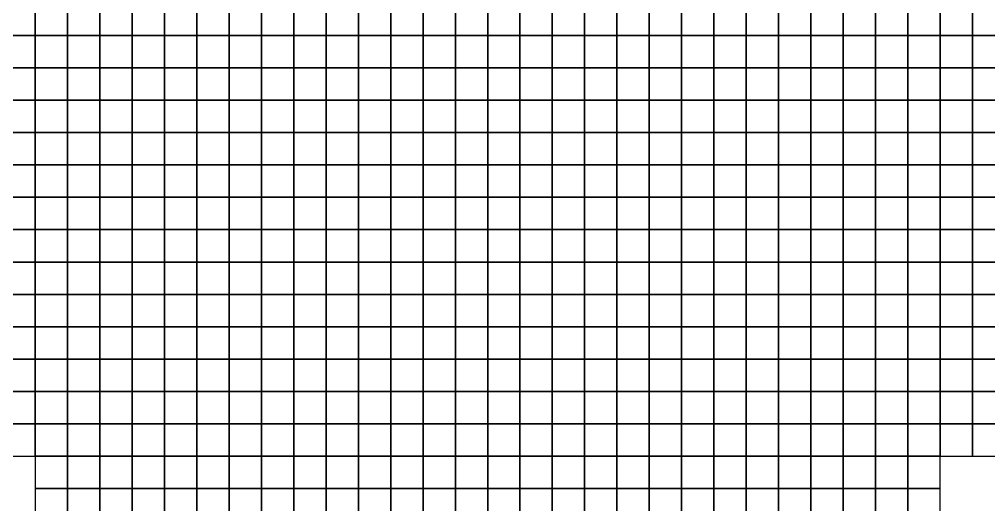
# Model space of a CAD drawing. Extents: x -2.8 to 74.5, y -0.2 to 18.4.
# Drawn here: x 18.07 to 24.07, y 5.9 to 8.9 of the extents above; entities that cross this region are included whole.
import ezdxf

# ---------------------------------------------------------------- set-up
doc = ezdxf.new("R2010")
doc.units = 0
doc.header["$MEASUREMENT"] = 0
doc.layers.add('layer_elements', color=7, linetype='Continuous')

msp = doc.modelspace()

# ---------------------------------------------------------------- linework, layer by layer
at = {"layer": 'layer_elements', "color": 171, "true_color": 0x8080ff}
for points in [[(17.97, 8.8), (18.17, 8.8), (18.17, 9), (17.97, 9)], [(18.17, 8.8), (18.37, 8.8), (18.37, 9), (18.17, 9)], [(18.37, 8.8), (18.57, 8.8), (18.57, 9), (18.37, 9)], [(18.57, 8.8), (18.77, 8.8), (18.77, 9), (18.57, 9)], [(18.77, 8.8), (18.97, 8.8), (18.97, 9), (18.77, 9)], [(18.97, 8.8), (19.17, 8.8), (19.17, 9), (18.97, 9)], [(19.17, 8.8), (19.37, 8.8), (19.37, 9), (19.17, 9)], [(19.37, 8.8), (19.57, 8.8), (19.57, 9), (19.37, 9)], [(19.57, 8.8), (19.77, 8.8), (19.77, 9), (19.57, 9)], [(19.77, 8.8), (19.97, 8.8), (19.97, 9), (19.77, 9)], [(19.97, 8.8), (20.17, 8.8), (20.17, 9), (19.97, 9)], [(20.17, 8.8), (20.37, 8.8), (20.37, 9), (20.17, 9)], [(20.37, 8.8), (20.57, 8.8), (20.57, 9), (20.37, 9)], [(20.57, 8.8), (20.77, 8.8), (20.77, 9), (20.57, 9)], [(20.77, 8.8), (20.97, 8.8), (20.97, 9), (20.77, 9)], [(20.97, 8.8), (21.17, 8.8), (21.17, 9), (20.97, 9)], [(21.17, 8.8), (21.37, 8.8), (21.37, 9), (21.17, 9)], [(21.37, 8.8), (21.57, 8.8), (21.57, 9), (21.37, 9)], [(21.57, 8.8), (21.77, 8.8), (21.77, 9), (21.57, 9)], [(21.77, 8.8), (21.97, 8.8), (21.97, 9), (21.77, 9)], [(21.97, 8.8), (22.17, 8.8), (22.17, 9), (21.97, 9)], [(22.17, 8.8), (22.37, 8.8), (22.37, 9), (22.17, 9)], [(22.37, 8.8), (22.57, 8.8), (22.57, 9), (22.37, 9)], [(22.57, 8.8), (22.77, 8.8), (22.77, 9), (22.57, 9)], [(22.77, 8.8), (22.97, 8.8), (22.97, 9), (22.77, 9)], [(22.97, 8.8), (23.17, 8.8), (23.17, 9), (22.97, 9)], [(23.17, 8.8), (23.37, 8.8), (23.37, 9), (23.17, 9)], [(23.37, 8.8), (23.57, 8.8), (23.57, 9), (23.37, 9)], [(23.57, 8.8), (23.77, 8.8), (23.77, 9), (23.57, 9)], [(23.77, 8.8), (23.97, 8.8), (23.97, 9), (23.77, 9)], [(23.97, 8.8), (24.17, 8.8), (24.17, 9), (23.97, 9)], [(17.97, 8.6), (18.17, 8.6), (18.17, 8.8), (17.97, 8.8)], [(18.17, 8.6), (18.37, 8.6), (18.37, 8.8), (18.17, 8.8)], [(18.37, 8.6), (18.57, 8.6), (18.57, 8.8), (18.37, 8.8)], [(18.57, 8.6), (18.77, 8.6), (18.77, 8.8), (18.57, 8.8)], [(18.77, 8.6), (18.97, 8.6), (18.97, 8.8), (18.77, 8.8)], [(18.97, 8.6), (19.17, 8.6), (19.17, 8.8), (18.97, 8.8)], [(19.17, 8.6), (19.37, 8.6), (19.37, 8.8), (19.17, 8.8)], [(19.37, 8.6), (19.57, 8.6), (19.57, 8.8), (19.37, 8.8)], [(19.57, 8.6), (19.77, 8.6), (19.77, 8.8), (19.57, 8.8)], [(19.77, 8.6), (19.97, 8.6), (19.97, 8.8), (19.77, 8.8)], [(19.97, 8.6), (20.17, 8.6), (20.17, 8.8), (19.97, 8.8)], [(20.17, 8.6), (20.37, 8.6), (20.37, 8.8), (20.17, 8.8)], [(20.37, 8.6), (20.57, 8.6), (20.57, 8.8), (20.37, 8.8)], [(20.57, 8.6), (20.77, 8.6), (20.77, 8.8), (20.57, 8.8)], [(20.77, 8.6), (20.97, 8.6), (20.97, 8.8), (20.77, 8.8)], [(20.97, 8.6), (21.17, 8.6), (21.17, 8.8), (20.97, 8.8)], [(21.17, 8.6), (21.37, 8.6), (21.37, 8.8), (21.17, 8.8)], [(21.37, 8.6), (21.57, 8.6), (21.57, 8.8), (21.37, 8.8)], [(21.57, 8.6), (21.77, 8.6), (21.77, 8.8), (21.57, 8.8)], [(21.77, 8.6), (21.97, 8.6), (21.97, 8.8), (21.77, 8.8)], [(21.97, 8.6), (22.17, 8.6), (22.17, 8.8), (21.97, 8.8)], [(22.17, 8.6), (22.37, 8.6), (22.37, 8.8), (22.17, 8.8)], [(22.37, 8.6), (22.57, 8.6), (22.57, 8.8), (22.37, 8.8)], [(22.57, 8.6), (22.77, 8.6), (22.77, 8.8), (22.57, 8.8)], [(22.77, 8.6), (22.97, 8.6), (22.97, 8.8), (22.77, 8.8)], [(22.97, 8.6), (23.17, 8.6), (23.17, 8.8), (22.97, 8.8)], [(23.17, 8.6), (23.37, 8.6), (23.37, 8.8), (23.17, 8.8)], [(23.37, 8.6), (23.57, 8.6), (23.57, 8.8), (23.37, 8.8)], [(23.57, 8.6), (23.77, 8.6), (23.77, 8.8), (23.57, 8.8)], [(23.77, 8.6), (23.97, 8.6), (23.97, 8.8), (23.77, 8.8)], [(23.97, 8.6), (24.17, 8.6), (24.17, 8.8), (23.97, 8.8)], [(17.97, 8.4), (18.17, 8.4), (18.17, 8.6), (17.97, 8.6)], [(18.17, 8.4), (18.37, 8.4), (18.37, 8.6), (18.17, 8.6)], [(18.37, 8.4), (18.57, 8.4), (18.57, 8.6), (18.37, 8.6)], [(18.57, 8.4), (18.77, 8.4), (18.77, 8.6), (18.57, 8.6)], [(18.77, 8.4), (18.97, 8.4), (18.97, 8.6), (18.77, 8.6)], [(18.97, 8.4), (19.17, 8.4), (19.17, 8.6), (18.97, 8.6)], [(19.17, 8.4), (19.37, 8.4), (19.37, 8.6), (19.17, 8.6)], [(19.37, 8.4), (19.57, 8.4), (19.57, 8.6), (19.37, 8.6)], [(19.57, 8.4), (19.77, 8.4), (19.77, 8.6), (19.57, 8.6)], [(19.77, 8.4), (19.97, 8.4), (19.97, 8.6), (19.77, 8.6)], [(19.97, 8.4), (20.17, 8.4), (20.17, 8.6), (19.97, 8.6)], [(20.17, 8.4), (20.37, 8.4), (20.37, 8.6), (20.17, 8.6)], [(20.37, 8.4), (20.57, 8.4), (20.57, 8.6), (20.37, 8.6)], [(20.57, 8.4), (20.77, 8.4), (20.77, 8.6), (20.57, 8.6)], [(20.77, 8.4), (20.97, 8.4), (20.97, 8.6), (20.77, 8.6)], [(20.97, 8.4), (21.17, 8.4), (21.17, 8.6), (20.97, 8.6)], [(21.17, 8.4), (21.37, 8.4), (21.37, 8.6), (21.17, 8.6)], [(21.37, 8.4), (21.57, 8.4), (21.57, 8.6), (21.37, 8.6)], [(21.57, 8.4), (21.77, 8.4), (21.77, 8.6), (21.57, 8.6)], [(21.77, 8.4), (21.97, 8.4), (21.97, 8.6), (21.77, 8.6)], [(21.97, 8.4), (22.17, 8.4), (22.17, 8.6), (21.97, 8.6)], [(22.17, 8.4), (22.37, 8.4), (22.37, 8.6), (22.17, 8.6)], [(22.37, 8.4), (22.57, 8.4), (22.57, 8.6), (22.37, 8.6)], [(22.57, 8.4), (22.77, 8.4), (22.77, 8.6), (22.57, 8.6)], [(22.77, 8.4), (22.97, 8.4), (22.97, 8.6), (22.77, 8.6)], [(22.97, 8.4), (23.17, 8.4), (23.17, 8.6), (22.97, 8.6)], [(23.17, 8.4), (23.37, 8.4), (23.37, 8.6), (23.17, 8.6)], [(23.37, 8.4), (23.57, 8.4), (23.57, 8.6), (23.37, 8.6)], [(23.57, 8.4), (23.77, 8.4), (23.77, 8.6), (23.57, 8.6)], [(23.77, 8.4), (23.97, 8.4), (23.97, 8.6), (23.77, 8.6)], [(23.97, 8.4), (24.17, 8.4), (24.17, 8.6), (23.97, 8.6)], [(17.97, 8.2), (18.17, 8.2), (18.17, 8.4), (17.97, 8.4)], [(18.17, 8.2), (18.37, 8.2), (18.37, 8.4), (18.17, 8.4)], [(18.37, 8.2), (18.57, 8.2), (18.57, 8.4), (18.37, 8.4)], [(18.57, 8.2), (18.77, 8.2), (18.77, 8.4), (18.57, 8.4)], [(18.77, 8.2), (18.97, 8.2), (18.97, 8.4), (18.77, 8.4)], [(18.97, 8.2), (19.17, 8.2), (19.17, 8.4), (18.97, 8.4)], [(19.17, 8.2), (19.37, 8.2), (19.37, 8.4), (19.17, 8.4)], [(19.37, 8.2), (19.57, 8.2), (19.57, 8.4), (19.37, 8.4)], [(19.57, 8.2), (19.77, 8.2), (19.77, 8.4), (19.57, 8.4)], [(19.77, 8.2), (19.97, 8.2), (19.97, 8.4), (19.77, 8.4)], [(19.97, 8.2), (20.17, 8.2), (20.17, 8.4), (19.97, 8.4)], [(20.17, 8.2), (20.37, 8.2), (20.37, 8.4), (20.17, 8.4)], [(20.37, 8.2), (20.57, 8.2), (20.57, 8.4), (20.37, 8.4)], [(20.57, 8.2), (20.77, 8.2), (20.77, 8.4), (20.57, 8.4)], [(20.77, 8.2), (20.97, 8.2), (20.97, 8.4), (20.77, 8.4)], [(20.97, 8.2), (21.17, 8.2), (21.17, 8.4), (20.97, 8.4)], [(21.17, 8.2), (21.37, 8.2), (21.37, 8.4), (21.17, 8.4)], [(21.37, 8.2), (21.57, 8.2), (21.57, 8.4), (21.37, 8.4)], [(21.57, 8.2), (21.77, 8.2), (21.77, 8.4), (21.57, 8.4)], [(21.77, 8.2), (21.97, 8.2), (21.97, 8.4), (21.77, 8.4)], [(21.97, 8.2), (22.17, 8.2), (22.17, 8.4), (21.97, 8.4)], [(22.17, 8.2), (22.37, 8.2), (22.37, 8.4), (22.17, 8.4)], [(22.37, 8.2), (22.57, 8.2), (22.57, 8.4), (22.37, 8.4)], [(22.57, 8.2), (22.77, 8.2), (22.77, 8.4), (22.57, 8.4)], [(22.77, 8.2), (22.97, 8.2), (22.97, 8.4), (22.77, 8.4)], [(22.97, 8.2), (23.17, 8.2), (23.17, 8.4), (22.97, 8.4)], [(23.17, 8.2), (23.37, 8.2), (23.37, 8.4), (23.17, 8.4)], [(23.37, 8.2), (23.57, 8.2), (23.57, 8.4), (23.37, 8.4)], [(23.57, 8.2), (23.77, 8.2), (23.77, 8.4), (23.57, 8.4)], [(23.77, 8.2), (23.97, 8.2), (23.97, 8.4), (23.77, 8.4)], [(23.97, 8.2), (24.17, 8.2), (24.17, 8.4), (23.97, 8.4)], [(17.97, 8), (18.17, 8), (18.17, 8.2), (17.97, 8.2)], [(18.17, 8), (18.37, 8), (18.37, 8.2), (18.17, 8.2)], [(18.37, 8), (18.57, 8), (18.57, 8.2), (18.37, 8.2)], [(18.57, 8), (18.77, 8), (18.77, 8.2), (18.57, 8.2)], [(18.77, 8), (18.97, 8), (18.97, 8.2), (18.77, 8.2)], [(18.97, 8), (19.17, 8), (19.17, 8.2), (18.97, 8.2)], [(19.17, 8), (19.37, 8), (19.37, 8.2), (19.17, 8.2)], [(19.37, 8), (19.57, 8), (19.57, 8.2), (19.37, 8.2)], [(19.57, 8), (19.77, 8), (19.77, 8.2), (19.57, 8.2)], [(19.77, 8), (19.97, 8), (19.97, 8.2), (19.77, 8.2)], [(19.97, 8), (20.17, 8), (20.17, 8.2), (19.97, 8.2)], [(20.17, 8), (20.37, 8), (20.37, 8.2), (20.17, 8.2)], [(20.37, 8), (20.57, 8), (20.57, 8.2), (20.37, 8.2)], [(20.57, 8), (20.77, 8), (20.77, 8.2), (20.57, 8.2)], [(20.77, 8), (20.97, 8), (20.97, 8.2), (20.77, 8.2)], [(20.97, 8), (21.17, 8), (21.17, 8.2), (20.97, 8.2)], [(21.17, 8), (21.37, 8), (21.37, 8.2), (21.17, 8.2)], [(21.37, 8), (21.57, 8), (21.57, 8.2), (21.37, 8.2)], [(21.57, 8), (21.77, 8), (21.77, 8.2), (21.57, 8.2)], [(21.77, 8), (21.97, 8), (21.97, 8.2), (21.77, 8.2)], [(21.97, 8), (22.17, 8), (22.17, 8.2), (21.97, 8.2)], [(22.17, 8), (22.37, 8), (22.37, 8.2), (22.17, 8.2)], [(22.37, 8), (22.57, 8), (22.57, 8.2), (22.37, 8.2)], [(22.57, 8), (22.77, 8), (22.77, 8.2), (22.57, 8.2)], [(22.77, 8), (22.97, 8), (22.97, 8.2), (22.77, 8.2)], [(22.97, 8), (23.17, 8), (23.17, 8.2), (22.97, 8.2)], [(23.17, 8), (23.37, 8), (23.37, 8.2), (23.17, 8.2)], [(23.37, 8), (23.57, 8), (23.57, 8.2), (23.37, 8.2)], [(23.57, 8), (23.77, 8), (23.77, 8.2), (23.57, 8.2)], [(23.77, 8), (23.97, 8), (23.97, 8.2), (23.77, 8.2)], [(23.97, 8), (24.17, 8), (24.17, 8.2), (23.97, 8.2)], [(17.97, 7.8), (18.17, 7.8), (18.17, 8), (17.97, 8)], [(18.17, 7.8), (18.37, 7.8), (18.37, 8), (18.17, 8)], [(18.37, 7.8), (18.57, 7.8), (18.57, 8), (18.37, 8)], [(18.57, 7.8), (18.77, 7.8), (18.77, 8), (18.57, 8)], [(18.77, 7.8), (18.97, 7.8), (18.97, 8), (18.77, 8)], [(18.97, 7.8), (19.17, 7.8), (19.17, 8), (18.97, 8)], [(19.17, 7.8), (19.37, 7.8), (19.37, 8), (19.17, 8)], [(19.37, 7.8), (19.57, 7.8), (19.57, 8), (19.37, 8)], [(19.57, 7.8), (19.77, 7.8), (19.77, 8), (19.57, 8)], [(19.77, 7.8), (19.97, 7.8), (19.97, 8), (19.77, 8)], [(19.97, 7.8), (20.17, 7.8), (20.17, 8), (19.97, 8)], [(20.17, 7.8), (20.37, 7.8), (20.37, 8), (20.17, 8)], [(20.37, 7.8), (20.57, 7.8), (20.57, 8), (20.37, 8)], [(20.57, 7.8), (20.77, 7.8), (20.77, 8), (20.57, 8)], [(20.77, 7.8), (20.97, 7.8), (20.97, 8), (20.77, 8)], [(20.97, 7.8), (21.17, 7.8), (21.17, 8), (20.97, 8)], [(21.17, 7.8), (21.37, 7.8), (21.37, 8), (21.17, 8)], [(21.37, 7.8), (21.57, 7.8), (21.57, 8), (21.37, 8)], [(21.57, 7.8), (21.77, 7.8), (21.77, 8), (21.57, 8)], [(21.77, 7.8), (21.97, 7.8), (21.97, 8), (21.77, 8)], [(21.97, 7.8), (22.17, 7.8), (22.17, 8), (21.97, 8)], [(22.17, 7.8), (22.37, 7.8), (22.37, 8), (22.17, 8)], [(22.37, 7.8), (22.57, 7.8), (22.57, 8), (22.37, 8)], [(22.57, 7.8), (22.77, 7.8), (22.77, 8), (22.57, 8)], [(22.77, 7.8), (22.97, 7.8), (22.97, 8), (22.77, 8)], [(22.97, 7.8), (23.17, 7.8), (23.17, 8), (22.97, 8)], [(23.17, 7.8), (23.37, 7.8), (23.37, 8), (23.17, 8)], [(23.37, 7.8), (23.57, 7.8), (23.57, 8), (23.37, 8)], [(23.57, 7.8), (23.77, 7.8), (23.77, 8), (23.57, 8)], [(23.77, 7.8), (23.97, 7.8), (23.97, 8), (23.77, 8)], [(23.97, 7.8), (24.17, 7.8), (24.17, 8), (23.97, 8)], [(17.97, 7.6), (18.17, 7.6), (18.17, 7.8), (17.97, 7.8)], [(18.17, 7.6), (18.37, 7.6), (18.37, 7.8), (18.17, 7.8)], [(18.37, 7.6), (18.57, 7.6), (18.57, 7.8), (18.37, 7.8)], [(18.57, 7.6), (18.77, 7.6), (18.77, 7.8), (18.57, 7.8)], [(18.77, 7.6), (18.97, 7.6), (18.97, 7.8), (18.77, 7.8)], [(18.97, 7.6), (19.17, 7.6), (19.17, 7.8), (18.97, 7.8)], [(19.17, 7.6), (19.37, 7.6), (19.37, 7.8), (19.17, 7.8)], [(19.37, 7.6), (19.57, 7.6), (19.57, 7.8), (19.37, 7.8)], [(19.57, 7.6), (19.77, 7.6), (19.77, 7.8), (19.57, 7.8)], [(19.77, 7.6), (19.97, 7.6), (19.97, 7.8), (19.77, 7.8)], [(19.97, 7.6), (20.17, 7.6), (20.17, 7.8), (19.97, 7.8)], [(20.17, 7.6), (20.37, 7.6), (20.37, 7.8), (20.17, 7.8)], [(20.37, 7.6), (20.57, 7.6), (20.57, 7.8), (20.37, 7.8)], [(20.57, 7.6), (20.77, 7.6), (20.77, 7.8), (20.57, 7.8)], [(20.77, 7.6), (20.97, 7.6), (20.97, 7.8), (20.77, 7.8)], [(20.97, 7.6), (21.17, 7.6), (21.17, 7.8), (20.97, 7.8)], [(21.17, 7.6), (21.37, 7.6), (21.37, 7.8), (21.17, 7.8)], [(21.37, 7.6), (21.57, 7.6), (21.57, 7.8), (21.37, 7.8)], [(21.57, 7.6), (21.77, 7.6), (21.77, 7.8), (21.57, 7.8)], [(21.77, 7.6), (21.97, 7.6), (21.97, 7.8), (21.77, 7.8)], [(21.97, 7.6), (22.17, 7.6), (22.17, 7.8), (21.97, 7.8)], [(22.17, 7.6), (22.37, 7.6), (22.37, 7.8), (22.17, 7.8)], [(22.37, 7.6), (22.57, 7.6), (22.57, 7.8), (22.37, 7.8)], [(22.57, 7.6), (22.77, 7.6), (22.77, 7.8), (22.57, 7.8)], [(22.77, 7.6), (22.97, 7.6), (22.97, 7.8), (22.77, 7.8)], [(22.97, 7.6), (23.17, 7.6), (23.17, 7.8), (22.97, 7.8)], [(23.17, 7.6), (23.37, 7.6), (23.37, 7.8), (23.17, 7.8)], [(23.37, 7.6), (23.57, 7.6), (23.57, 7.8), (23.37, 7.8)], [(23.57, 7.6), (23.77, 7.6), (23.77, 7.8), (23.57, 7.8)], [(23.77, 7.6), (23.97, 7.6), (23.97, 7.8), (23.77, 7.8)], [(23.97, 7.6), (24.17, 7.6), (24.17, 7.8), (23.97, 7.8)], [(17.97, 7.4), (18.17, 7.4), (18.17, 7.6), (17.97, 7.6)], [(18.17, 7.4), (18.37, 7.4), (18.37, 7.6), (18.17, 7.6)], [(18.37, 7.4), (18.57, 7.4), (18.57, 7.6), (18.37, 7.6)], [(18.57, 7.4), (18.77, 7.4), (18.77, 7.6), (18.57, 7.6)], [(18.77, 7.4), (18.97, 7.4), (18.97, 7.6), (18.77, 7.6)], [(18.97, 7.4), (19.17, 7.4), (19.17, 7.6), (18.97, 7.6)], [(19.17, 7.4), (19.37, 7.4), (19.37, 7.6), (19.17, 7.6)], [(19.37, 7.4), (19.57, 7.4), (19.57, 7.6), (19.37, 7.6)], [(19.57, 7.4), (19.77, 7.4), (19.77, 7.6), (19.57, 7.6)], [(19.77, 7.4), (19.97, 7.4), (19.97, 7.6), (19.77, 7.6)], [(19.97, 7.4), (20.17, 7.4), (20.17, 7.6), (19.97, 7.6)], [(20.17, 7.4), (20.37, 7.4), (20.37, 7.6), (20.17, 7.6)], [(20.37, 7.4), (20.57, 7.4), (20.57, 7.6), (20.37, 7.6)], [(20.57, 7.4), (20.77, 7.4), (20.77, 7.6), (20.57, 7.6)], [(20.77, 7.4), (20.97, 7.4), (20.97, 7.6), (20.77, 7.6)], [(20.97, 7.4), (21.17, 7.4), (21.17, 7.6), (20.97, 7.6)], [(21.17, 7.4), (21.37, 7.4), (21.37, 7.6), (21.17, 7.6)], [(21.37, 7.4), (21.57, 7.4), (21.57, 7.6), (21.37, 7.6)], [(21.57, 7.4), (21.77, 7.4), (21.77, 7.6), (21.57, 7.6)], [(21.77, 7.4), (21.97, 7.4), (21.97, 7.6), (21.77, 7.6)], [(21.97, 7.4), (22.17, 7.4), (22.17, 7.6), (21.97, 7.6)], [(22.17, 7.4), (22.37, 7.4), (22.37, 7.6), (22.17, 7.6)], [(22.37, 7.4), (22.57, 7.4), (22.57, 7.6), (22.37, 7.6)], [(22.57, 7.4), (22.77, 7.4), (22.77, 7.6), (22.57, 7.6)], [(22.77, 7.4), (22.97, 7.4), (22.97, 7.6), (22.77, 7.6)], [(22.97, 7.4), (23.17, 7.4), (23.17, 7.6), (22.97, 7.6)], [(23.17, 7.4), (23.37, 7.4), (23.37, 7.6), (23.17, 7.6)], [(23.37, 7.4), (23.57, 7.4), (23.57, 7.6), (23.37, 7.6)], [(23.57, 7.4), (23.77, 7.4), (23.77, 7.6), (23.57, 7.6)], [(23.77, 7.4), (23.97, 7.4), (23.97, 7.6), (23.77, 7.6)], [(23.97, 7.4), (24.17, 7.4), (24.17, 7.6), (23.97, 7.6)], [(17.97, 7.2), (18.17, 7.2), (18.17, 7.4), (17.97, 7.4)], [(18.17, 7.2), (18.37, 7.2), (18.37, 7.4), (18.17, 7.4)], [(18.37, 7.2), (18.57, 7.2), (18.57, 7.4), (18.37, 7.4)], [(18.57, 7.2), (18.77, 7.2), (18.77, 7.4), (18.57, 7.4)], [(18.77, 7.2), (18.97, 7.2), (18.97, 7.4), (18.77, 7.4)], [(18.97, 7.2), (19.17, 7.2), (19.17, 7.4), (18.97, 7.4)], [(19.17, 7.2), (19.37, 7.2), (19.37, 7.4), (19.17, 7.4)], [(19.37, 7.2), (19.57, 7.2), (19.57, 7.4), (19.37, 7.4)], [(19.57, 7.2), (19.77, 7.2), (19.77, 7.4), (19.57, 7.4)], [(19.77, 7.2), (19.97, 7.2), (19.97, 7.4), (19.77, 7.4)], [(19.97, 7.2), (20.17, 7.2), (20.17, 7.4), (19.97, 7.4)], [(20.17, 7.2), (20.37, 7.2), (20.37, 7.4), (20.17, 7.4)], [(20.37, 7.2), (20.57, 7.2), (20.57, 7.4), (20.37, 7.4)], [(20.57, 7.2), (20.77, 7.2), (20.77, 7.4), (20.57, 7.4)], [(20.77, 7.2), (20.97, 7.2), (20.97, 7.4), (20.77, 7.4)], [(20.97, 7.2), (21.17, 7.2), (21.17, 7.4), (20.97, 7.4)], [(21.17, 7.2), (21.37, 7.2), (21.37, 7.4), (21.17, 7.4)], [(21.37, 7.2), (21.57, 7.2), (21.57, 7.4), (21.37, 7.4)], [(21.57, 7.2), (21.77, 7.2), (21.77, 7.4), (21.57, 7.4)], [(21.77, 7.2), (21.97, 7.2), (21.97, 7.4), (21.77, 7.4)], [(21.97, 7.2), (22.17, 7.2), (22.17, 7.4), (21.97, 7.4)], [(22.17, 7.2), (22.37, 7.2), (22.37, 7.4), (22.17, 7.4)], [(22.37, 7.2), (22.57, 7.2), (22.57, 7.4), (22.37, 7.4)], [(22.57, 7.2), (22.77, 7.2), (22.77, 7.4), (22.57, 7.4)], [(22.77, 7.2), (22.97, 7.2), (22.97, 7.4), (22.77, 7.4)], [(22.97, 7.2), (23.17, 7.2), (23.17, 7.4), (22.97, 7.4)], [(23.17, 7.2), (23.37, 7.2), (23.37, 7.4), (23.17, 7.4)], [(23.37, 7.2), (23.57, 7.2), (23.57, 7.4), (23.37, 7.4)], [(23.57, 7.2), (23.77, 7.2), (23.77, 7.4), (23.57, 7.4)], [(23.77, 7.2), (23.97, 7.2), (23.97, 7.4), (23.77, 7.4)], [(23.97, 7.2), (24.17, 7.2), (24.17, 7.4), (23.97, 7.4)], [(18.77, 7), (18.97, 7), (18.97, 7.2), (18.77, 7.2)], [(18.97, 7), (19.17, 7), (19.17, 7.2), (18.97, 7.2)], [(19.17, 7), (19.37, 7), (19.37, 7.2), (19.17, 7.2)], [(19.37, 7), (19.57, 7), (19.57, 7.2), (19.37, 7.2)], [(19.57, 7), (19.77, 7), (19.77, 7.2), (19.57, 7.2)], [(19.77, 7), (19.97, 7), (19.97, 7.2), (19.77, 7.2)], [(19.97, 7), (20.17, 7), (20.17, 7.2), (19.97, 7.2)], [(20.17, 7), (20.37, 7), (20.37, 7.2), (20.17, 7.2)], [(20.37, 7), (20.57, 7), (20.57, 7.2), (20.37, 7.2)], [(20.57, 7), (20.77, 7), (20.77, 7.2), (20.57, 7.2)], [(20.77, 7), (20.97, 7), (20.97, 7.2), (20.77, 7.2)], [(20.97, 7), (21.17, 7), (21.17, 7.2), (20.97, 7.2)], [(21.17, 7), (21.37, 7), (21.37, 7.2), (21.17, 7.2)], [(21.37, 7), (21.57, 7), (21.57, 7.2), (21.37, 7.2)], [(21.57, 7), (21.77, 7), (21.77, 7.2), (21.57, 7.2)], [(21.77, 7), (21.97, 7), (21.97, 7.2), (21.77, 7.2)], [(21.97, 7), (22.17, 7), (22.17, 7.2), (21.97, 7.2)], [(22.17, 7), (22.37, 7), (22.37, 7.2), (22.17, 7.2)], [(22.37, 7), (22.57, 7), (22.57, 7.2), (22.37, 7.2)], [(22.57, 7), (22.77, 7), (22.77, 7.2), (22.57, 7.2)], [(22.77, 7), (22.97, 7), (22.97, 7.2), (22.77, 7.2)], [(22.97, 7), (23.17, 7), (23.17, 7.2), (22.97, 7.2)], [(23.17, 7), (23.37, 7), (23.37, 7.2), (23.17, 7.2)], [(23.37, 7), (23.57, 7), (23.57, 7.2), (23.37, 7.2)], [(23.57, 7), (23.77, 7), (23.77, 7.2), (23.57, 7.2)], [(23.77, 7), (23.97, 7), (23.97, 7.2), (23.77, 7.2)], [(23.97, 7), (24.17, 7), (24.17, 7.2), (23.97, 7.2)], [(18.77, 6.8), (18.97, 6.8), (18.97, 7), (18.77, 7)], [(18.97, 6.8), (19.17, 6.8), (19.17, 7), (18.97, 7)], [(19.17, 6.8), (19.37, 6.8), (19.37, 7), (19.17, 7)], [(19.37, 6.8), (19.57, 6.8), (19.57, 7), (19.37, 7)], [(19.57, 6.8), (19.77, 6.8), (19.77, 7), (19.57, 7)], [(19.77, 6.8), (19.97, 6.8), (19.97, 7), (19.77, 7)], [(19.97, 6.8), (20.17, 6.8), (20.17, 7), (19.97, 7)], [(20.17, 6.8), (20.37, 6.8), (20.37, 7), (20.17, 7)], [(20.37, 6.8), (20.57, 6.8), (20.57, 7), (20.37, 7)], [(20.57, 6.8), (20.77, 6.8), (20.77, 7), (20.57, 7)], [(20.77, 6.8), (20.97, 6.8), (20.97, 7), (20.77, 7)], [(20.97, 6.8), (21.17, 6.8), (21.17, 7), (20.97, 7)], [(21.17, 6.8), (21.37, 6.8), (21.37, 7), (21.17, 7)], [(21.37, 6.8), (21.57, 6.8), (21.57, 7), (21.37, 7)], [(21.57, 6.8), (21.77, 6.8), (21.77, 7), (21.57, 7)], [(21.77, 6.8), (21.97, 6.8), (21.97, 7), (21.77, 7)], [(21.97, 6.8), (22.17, 6.8), (22.17, 7), (21.97, 7)], [(22.17, 6.8), (22.37, 6.8), (22.37, 7), (22.17, 7)], [(22.37, 6.8), (22.57, 6.8), (22.57, 7), (22.37, 7)], [(22.57, 6.8), (22.77, 6.8), (22.77, 7), (22.57, 7)], [(22.77, 6.8), (22.97, 6.8), (22.97, 7), (22.77, 7)], [(22.97, 6.8), (23.17, 6.8), (23.17, 7), (22.97, 7)], [(23.77, 6.8), (23.97, 6.8), (23.97, 7), (23.77, 7)], [(23.97, 6.8), (24.17, 6.8), (24.17, 7), (23.97, 7)], [(17.97, 6.6), (18.17, 6.6), (18.17, 6.8), (17.97, 6.8)], [(18.97, 6.6), (19.17, 6.6), (19.17, 6.8), (18.97, 6.8)], [(19.17, 6.6), (19.37, 6.6), (19.37, 6.8), (19.17, 6.8)], [(19.37, 6.6), (19.57, 6.6), (19.57, 6.8), (19.37, 6.8)], [(19.57, 6.6), (19.77, 6.6), (19.77, 6.8), (19.57, 6.8)], [(19.77, 6.6), (19.97, 6.6), (19.97, 6.8), (19.77, 6.8)], [(19.97, 6.6), (20.17, 6.6), (20.17, 6.8), (19.97, 6.8)], [(20.17, 6.6), (20.37, 6.6), (20.37, 6.8), (20.17, 6.8)], [(20.37, 6.6), (20.57, 6.6), (20.57, 6.8), (20.37, 6.8)], [(20.57, 6.6), (20.77, 6.6), (20.77, 6.8), (20.57, 6.8)], [(20.77, 6.6), (20.97, 6.6), (20.97, 6.8), (20.77, 6.8)], [(20.97, 6.6), (21.17, 6.6), (21.17, 6.8), (20.97, 6.8)], [(21.17, 6.6), (21.37, 6.6), (21.37, 6.8), (21.17, 6.8)], [(21.37, 6.6), (21.57, 6.6), (21.57, 6.8), (21.37, 6.8)], [(21.57, 6.6), (21.77, 6.6), (21.77, 6.8), (21.57, 6.8)], [(21.77, 6.6), (21.97, 6.6), (21.97, 6.8), (21.77, 6.8)], [(21.97, 6.6), (22.17, 6.6), (22.17, 6.8), (21.97, 6.8)], [(22.17, 6.6), (22.37, 6.6), (22.37, 6.8), (22.17, 6.8)], [(22.37, 6.6), (22.57, 6.6), (22.57, 6.8), (22.37, 6.8)], [(22.57, 6.6), (22.77, 6.6), (22.77, 6.8), (22.57, 6.8)], [(22.77, 6.6), (22.97, 6.6), (22.97, 6.8), (22.77, 6.8)], [(22.97, 6.6), (23.17, 6.6), (23.17, 6.8), (22.97, 6.8)], [(23.97, 6.6), (24.17, 6.6), (24.17, 6.8), (23.97, 6.8)], [(17.97, 6.4, 0), (18.17, 6.4), (18.17, 6.6), (17.97, 6.6)], [(18.77, 6.4), (18.97, 6.4), (18.97, 6.6), (18.77, 6.6)], [(18.97, 6.4), (19.17, 6.4), (19.17, 6.6), (18.97, 6.6)], [(19.17, 6.4), (19.37, 6.4), (19.37, 6.6), (19.17, 6.6)], [(19.37, 6.4), (19.57, 6.4), (19.57, 6.6), (19.37, 6.6)], [(19.57, 6.4), (19.77, 6.4), (19.77, 6.6), (19.57, 6.6)], [(19.77, 6.4), (19.97, 6.4), (19.97, 6.6), (19.77, 6.6)], [(19.97, 6.4), (20.17, 6.4), (20.17, 6.6), (19.97, 6.6)], [(20.17, 6.4), (20.37, 6.4), (20.37, 6.6), (20.17, 6.6)], [(20.37, 6.4), (20.57, 6.4), (20.57, 6.6), (20.37, 6.6)], [(20.57, 6.4), (20.77, 6.4), (20.77, 6.6), (20.57, 6.6)], [(20.77, 6.4), (20.97, 6.4), (20.97, 6.6), (20.77, 6.6)], [(20.97, 6.4), (21.17, 6.4), (21.17, 6.6), (20.97, 6.6)], [(21.17, 6.4), (21.37, 6.4), (21.37, 6.6), (21.17, 6.6)], [(21.37, 6.4), (21.57, 6.4), (21.57, 6.6), (21.37, 6.6)], [(21.57, 6.4), (21.77, 6.4), (21.77, 6.6), (21.57, 6.6)], [(21.77, 6.4), (21.97, 6.4), (21.97, 6.6), (21.77, 6.6)], [(21.97, 6.4), (22.17, 6.4), (22.17, 6.6), (21.97, 6.6)], [(22.17, 6.4), (22.37, 6.4), (22.37, 6.6), (22.17, 6.6)], [(22.37, 6.4), (22.57, 6.4), (22.57, 6.6), (22.37, 6.6)], [(22.57, 6.4), (22.77, 6.4), (22.77, 6.6), (22.57, 6.6)], [(22.77, 6.4), (22.97, 6.4), (22.97, 6.6), (22.77, 6.6)], [(22.97, 6.4), (23.17, 6.4), (23.17, 6.6), (22.97, 6.6)], [(23.77, 6.4), (23.97, 6.4, 0), (23.97, 6.6), (23.77, 6.6)], [(23.97, 6.4, 0), (24.17, 6.4), (24.17, 6.6), (23.97, 6.6)], [(18.77, 6.2), (18.97, 6.2), (18.97, 6.4), (18.77, 6.4)], [(18.97, 6.2), (19.17, 6.2), (19.17, 6.4), (18.97, 6.4)], [(19.17, 6.2), (19.37, 6.2), (19.37, 6.4), (19.17, 6.4)], [(19.37, 6.2), (19.57, 6.2), (19.57, 6.4), (19.37, 6.4)], [(19.57, 6.2), (19.77, 6.2), (19.77, 6.4), (19.57, 6.4)], [(19.77, 6.2), (19.97, 6.2), (19.97, 6.4), (19.77, 6.4)], [(19.97, 6.2), (20.17, 6.2), (20.17, 6.4), (19.97, 6.4)], [(20.17, 6.2), (20.37, 6.2), (20.37, 6.4), (20.17, 6.4)], [(20.37, 6.2), (20.57, 6.2), (20.57, 6.4), (20.37, 6.4)], [(20.57, 6.2), (20.77, 6.2), (20.77, 6.4), (20.57, 6.4)], [(20.77, 6.2), (20.97, 6.2), (20.97, 6.4), (20.77, 6.4)], [(20.97, 6.2), (21.17, 6.2), (21.17, 6.4), (20.97, 6.4)], [(21.17, 6.2), (21.37, 6.2), (21.37, 6.4), (21.17, 6.4)], [(21.37, 6.2), (21.57, 6.2), (21.57, 6.4), (21.37, 6.4)], [(21.57, 6.2), (21.77, 6.2), (21.77, 6.4), (21.57, 6.4)], [(21.77, 6.2), (21.97, 6.2), (21.97, 6.4), (21.77, 6.4)], [(21.97, 6.2), (22.17, 6.2), (22.17, 6.4), (21.97, 6.4)], [(22.17, 6.2), (22.37, 6.2), (22.37, 6.4), (22.17, 6.4)], [(22.37, 6.2), (22.57, 6.2), (22.57, 6.4), (22.37, 6.4)], [(22.57, 6.2), (22.77, 6.2), (22.77, 6.4), (22.57, 6.4)], [(22.77, 6.2), (22.97, 6.2), (22.97, 6.4), (22.77, 6.4)], [(22.97, 6.2), (23.17, 6.2), (23.17, 6.4), (22.97, 6.4)], [(18.77, 6), (18.97, 6), (18.97, 6.2), (18.77, 6.2)], [(18.97, 6), (19.17, 6), (19.17, 6.2), (18.97, 6.2)], [(19.17, 6), (19.37, 6), (19.37, 6.2), (19.17, 6.2)], [(19.37, 6), (19.57, 6), (19.57, 6.2), (19.37, 6.2)], [(19.57, 6), (19.77, 6), (19.77, 6.2), (19.57, 6.2)], [(19.77, 6), (19.97, 6), (19.97, 6.2), (19.77, 6.2)], [(19.97, 6), (20.17, 6), (20.17, 6.2), (19.97, 6.2)], [(20.17, 6), (20.37, 6), (20.37, 6.2), (20.17, 6.2)], [(20.37, 6), (20.57, 6), (20.57, 6.2), (20.37, 6.2)], [(20.57, 6), (20.77, 6), (20.77, 6.2), (20.57, 6.2)], [(20.77, 6), (20.97, 6), (20.97, 6.2), (20.77, 6.2)], [(20.97, 6), (21.17, 6), (21.17, 6.2), (20.97, 6.2)], [(21.17, 6), (21.37, 6), (21.37, 6.2), (21.17, 6.2)], [(21.37, 6), (21.57, 6), (21.57, 6.2), (21.37, 6.2)], [(21.57, 6), (21.77, 6), (21.77, 6.2), (21.57, 6.2)], [(21.77, 6), (21.97, 6), (21.97, 6.2), (21.77, 6.2)], [(21.97, 6), (22.17, 6), (22.17, 6.2), (21.97, 6.2)], [(22.17, 6), (22.37, 6), (22.37, 6.2), (22.17, 6.2)], [(22.37, 6), (22.57, 6), (22.57, 6.2), (22.37, 6.2)], [(22.57, 6), (22.77, 6), (22.77, 6.2), (22.57, 6.2)], [(22.77, 6), (22.97, 6), (22.97, 6.2), (22.77, 6.2)], [(22.97, 6), (23.17, 6), (23.17, 6.2), (22.97, 6.2)], [(18.77, 5.8), (18.97, 5.8), (18.97, 6), (18.77, 6)], [(18.97, 5.8), (19.17, 5.8), (19.17, 6), (18.97, 6)], [(19.17, 5.8), (19.37, 5.8), (19.37, 6), (19.17, 6)], [(19.37, 5.8), (19.57, 5.8), (19.57, 6), (19.37, 6)], [(19.57, 5.8), (19.77, 5.8), (19.77, 6), (19.57, 6)], [(19.77, 5.8), (19.97, 5.8), (19.97, 6), (19.77, 6)], [(19.97, 5.8), (20.17, 5.8), (20.17, 6), (19.97, 6)], [(20.17, 5.8), (20.37, 5.8), (20.37, 6), (20.17, 6)], [(20.37, 5.8), (20.57, 5.8), (20.57, 6), (20.37, 6)], [(20.57, 5.8), (20.77, 5.8), (20.77, 6), (20.57, 6)], [(20.77, 5.8), (20.97, 5.8), (20.97, 6), (20.77, 6)], [(20.97, 5.8), (21.17, 5.8), (21.17, 6), (20.97, 6)], [(21.17, 5.8), (21.37, 5.8), (21.37, 6), (21.17, 6)], [(21.37, 5.8), (21.57, 5.8), (21.57, 6), (21.37, 6)], [(21.57, 5.8), (21.77, 5.8), (21.77, 6), (21.57, 6)], [(21.77, 5.8), (21.97, 5.8), (21.97, 6), (21.77, 6)], [(21.97, 5.8), (22.17, 5.8), (22.17, 6), (21.97, 6)], [(22.17, 5.8), (22.37, 5.8), (22.37, 6), (22.17, 6)], [(22.37, 5.8), (22.57, 5.8), (22.57, 6), (22.37, 6)], [(22.57, 5.8), (22.77, 5.8), (22.77, 6), (22.57, 6)], [(22.77, 5.8), (22.97, 5.8), (22.97, 6), (22.77, 6)], [(22.97, 5.8), (23.17, 5.8), (23.17, 6), (22.97, 6)]]:
    msp.add_3dface(points, dxfattribs=at)
at = {"layer": 'layer_elements', "color": 51, "true_color": 0xffff73}
for points in [[(17.97, 7), (18.17, 7), (18.17, 7.2), (17.97, 7.2)], [(18.17, 7), (18.37, 7), (18.37, 7.2), (18.17, 7.2)], [(18.37, 7), (18.57, 7), (18.57, 7.2), (18.37, 7.2)], [(18.57, 7), (18.77, 7), (18.77, 7.2), (18.57, 7.2)], [(17.97, 6.8), (18.17, 6.8), (18.17, 7), (17.97, 7)], [(18.17, 6.8), (18.37, 6.8), (18.37, 7), (18.17, 7)], [(18.37, 6.8), (18.57, 6.8), (18.57, 7), (18.37, 7)], [(18.57, 6.8), (18.77, 6.8), (18.77, 7), (18.57, 7)], [(23.17, 6.8), (23.37, 6.8), (23.37, 7), (23.17, 7)], [(23.37, 6.8), (23.57, 6.8), (23.57, 7), (23.37, 7)], [(23.57, 6.8), (23.77, 6.8), (23.77, 7), (23.57, 7)], [(18.17, 6.6), (18.37, 6.6), (18.37, 6.8), (18.17, 6.8)], [(18.37, 6.6), (18.57, 6.6), (18.57, 6.8), (18.37, 6.8)], [(18.57, 6.6), (18.77, 6.6), (18.77, 6.8), (18.57, 6.8)], [(18.77, 6.6), (18.97, 6.6), (18.97, 6.8), (18.77, 6.8)], [(23.17, 6.6), (23.37, 6.6), (23.37, 6.8), (23.17, 6.8)], [(23.37, 6.6), (23.57, 6.6), (23.57, 6.8), (23.37, 6.8)], [(23.57, 6.6), (23.77, 6.6), (23.77, 6.8), (23.57, 6.8)], [(23.77, 6.6), (23.97, 6.6), (23.97, 6.8), (23.77, 6.8)], [(18.57, 6.4), (18.77, 6.4), (18.77, 6.6), (18.57, 6.6)], [(23.17, 6.4), (23.37, 6.4), (23.37, 6.6), (23.17, 6.6)], [(17.97, 6.2), (18.17, 6.2), (18.17, 6.4), (17.97, 6.4, 0)], [(18.57, 6.2), (18.77, 6.2), (18.77, 6.4), (18.57, 6.4)], [(23.17, 6.2), (23.37, 6.2), (23.37, 6.4), (23.17, 6.4)], [(23.77, 6.2), (23.97, 6.2), (23.97, 6.4, 0), (23.77, 6.4)], [(23.97, 6.2), (24.17, 6.2), (24.17, 6.4), (23.97, 6.4, 0)], [(18.17, 6), (18.37, 6, 0), (18.37, 6.2, 0), (18.17, 6.2)], [(18.37, 6, 0), (18.57, 6), (18.57, 6.2), (18.37, 6.2, 0)], [(18.57, 6), (18.77, 6), (18.77, 6.2), (18.57, 6.2)], [(23.17, 6), (23.37, 6), (23.37, 6.2), (23.17, 6.2)], [(23.37, 6), (23.57, 6, 0), (23.57, 6.2, 0), (23.37, 6.2)], [(23.57, 6, 0), (23.77, 6), (23.77, 6.2), (23.57, 6.2, 0)], [(18.17, 5.8), (18.37, 5.8, 0), (18.37, 6, 0), (18.17, 6)], [(18.37, 5.8, 0), (18.57, 5.8), (18.57, 6), (18.37, 6, 0)], [(18.57, 5.8), (18.77, 5.8), (18.77, 6), (18.57, 6)], [(23.17, 5.8), (23.37, 5.8), (23.37, 6), (23.17, 6)], [(23.37, 5.8), (23.57, 5.8, 0), (23.57, 6, 0), (23.37, 6)], [(23.57, 5.8, 0), (23.77, 5.8), (23.77, 6), (23.57, 6, 0)]]:
    msp.add_3dface(points, dxfattribs=at)
at = {"layer": 'layer_elements', "color": 40, "true_color": 0xffdc37}
for points in [[(18.17, 6.4), (18.37, 6.4), (18.37, 6.6), (18.17, 6.6)], [(18.37, 6.4), (18.57, 6.4), (18.57, 6.6), (18.37, 6.6)], [(23.37, 6.4), (23.57, 6.4), (23.57, 6.6), (23.37, 6.6)], [(23.57, 6.4), (23.77, 6.4), (23.77, 6.6), (23.57, 6.6)], [(18.17, 6.2), (18.37, 6.2, 0), (18.37, 6.4), (18.17, 6.4)], [(18.37, 6.2, 0), (18.57, 6.2), (18.57, 6.4), (18.37, 6.4)], [(23.37, 6.2), (23.57, 6.2, 0), (23.57, 6.4), (23.37, 6.4)], [(23.57, 6.2, 0), (23.77, 6.2), (23.77, 6.4), (23.57, 6.4)]]:
    msp.add_3dface(points, dxfattribs=at)

doc.saveas('drawing.dxf')
